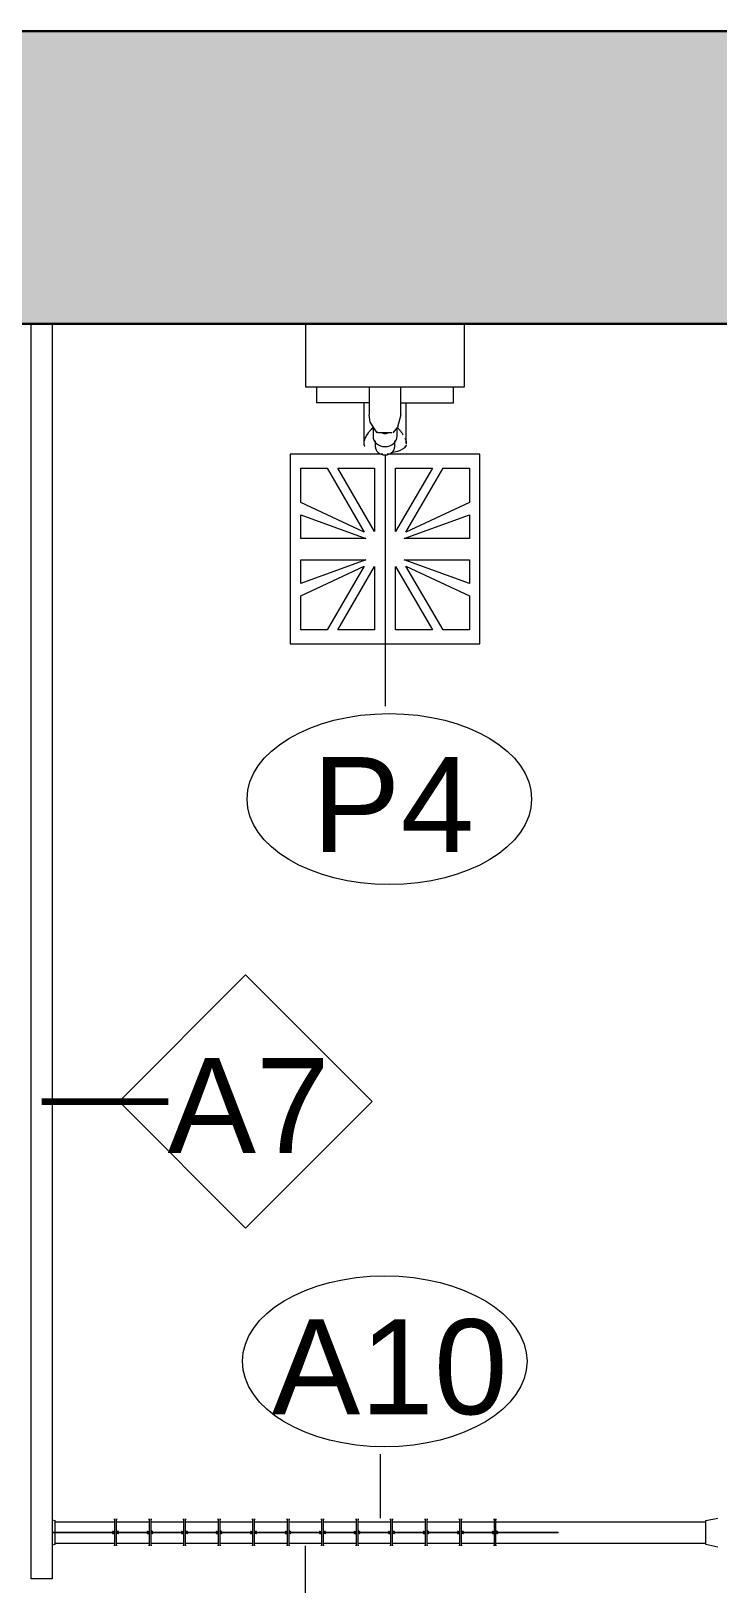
# Model space of a CAD drawing. Header units: inches. Extents: x 828 to 2906, y -227 to 506.
# Drawn here: x 1898.3 to 1930.8, y 406.9 to 480.9 of the extents above; entities that cross this region are included whole.
import ezdxf

# ---------------------------------------------------------------- set-up
doc = ezdxf.new("R2010")
doc.units = ezdxf.units.IN
doc.header["$MEASUREMENT"] = 0
for name, color, linetype, lineweight in [('A-WALL', 113, 'Continuous', 18), ('A-WALL-IDEN', 211, 'Continuous', 9), ('A-WALL-PATT', 111, 'Continuous', 18), ('G-IMPT', 8, 'Continuous', 9), ('I-WALL', 2, 'Continuous', 18), ('P-SANR-FIXT', 6, 'Continuous', 9), ('P-SANR-FIXT-IDEN', 2, 'Continuous', 9)]:
    doc.layers.add(name, color=color, linetype=linetype, lineweight=lineweight)
doc.styles.add('Swis721 Lt BT', font='swissl.ttf', dxfattribs={"height": 4.5})

# ---------------------------------------------------------------- blocks, each defined once
blk = doc.blocks.new('Floor Drain 9L x 9W - Floor Drain 9L x 9W-V16-FIRST FLOOR CONSTRUCTION - TOILETS AND SHOWERS 118')
at = {"layer": 'P-SANR-FIXT'}
for p, q in [((-0.101, 4.5), (-4.5, 4.5)), ((-4.5, 4.5), (-4.5, -4.5)), ((4.5, 4.5), (0.101, 4.5)), ((4.5, -4.5), (4.5, 4.5)), ((-4, 2.21), (-4, 3.828)), ((-4, 3.828), (-2.75, 3.828)), ((-2.75, 3.828), (-0.986, 0.805)), ((-0.495, 0.828), (-2.245, 3.828)), ((-2.245, 3.828), (-0.495, 3.828)), ((-0.495, 3.828), (-0.495, 0.828)), ((0.495, 3.828), (2.245, 3.828)), ((2.245, 3.828), (0.495, 0.828)), ((0.495, 0.828), (0.495, 3.828)), ((0.986, 0.805), (2.75, 3.828)), ((2.75, 3.828), (4, 3.828)), ((4, 3.828), (4, 2.21)), ((-0.986, 0.805), (-4, 2.21)), ((-4, 1.629), (-0.909, 0.504)), ((-4, 0.504), (-4, 1.629)), ((0.909, 0.504), (4, 1.629)), ((4, 2.21), (0.986, 0.805)), ((4, 1.629), (4, 0.504)), ((-0.909, 0.504), (-4, 0.504)), ((4, 0.504), (0.909, 0.504)), ((-4, -1.629), (-4, -0.504)), ((-4, -0.504), (-0.909, -0.504)), ((-0.909, -0.504), (-4, -1.629)), ((4, -1.629), (0.909, -0.504)), ((0.909, -0.504), (4, -0.504)), ((4, -0.504), (4, -1.629)), ((-4, -2.21), (-0.986, -0.805)), ((-0.986, -0.805), (-2.75, -3.828)), ((-2.245, -3.828), (-0.495, -0.828)), ((-0.495, -0.828), (-0.495, -3.828)), ((0.495, -3.828), (0.495, -0.828)), ((0.495, -0.828), (2.245, -3.828)), ((2.75, -3.828), (0.986, -0.805)), ((0.986, -0.805), (4, -2.21)), ((-4, -3.828), (-4, -2.21)), ((4, -2.21), (4, -3.828)), ((-2.75, -3.828), (-4, -3.828)), ((-0.495, -3.828), (-2.245, -3.828)), ((2.245, -3.828), (0.495, -3.828)), ((4, -3.828), (2.75, -3.828)), ((-4.5, -4.5), (4.5, -4.5))]:
    blk.add_line(p, q, dxfattribs=at)
blk = doc.blocks.new('458B-T - 458B-T-V17-FIRST FLOOR CONSTRUCTION - TOILETS AND SHOWERS 118')
at = {"layer": 'G-IMPT'}
for p, q in [((-975.845, 464.036), (-975.845, 463.286)), ((-969.345, 463.286), (-969.345, 464.036)), ((-973.358, 463.286), (-975.845, 463.286)), ((-973.602, 463.286), (-973.602, 461.375)), ((-971.832, 463.286), (-969.345, 463.286)), ((-971.587, 461.372), (-971.587, 463.286))]:
    blk.add_line(p, q, dxfattribs=at)
at = {"layer": 'G-IMPT', "flags": 128}
blk.add_lwpolyline([(-971.595, 461.271), (-971.612, 461.224), (-971.631, 461.198), (-971.639, 461.189), (-971.647, 461.18), (-971.658, 461.17), (-971.669, 461.159), (-971.682, 461.148), (-971.697, 461.137), (-971.731, 461.113), (-971.772, 461.087), (-971.873, 461.035), (-972.003, 460.986), (-972.3, 460.926)], dxfattribs=at)
at = {"layer": 'G-IMPT'}
for points, knots in [([(-973.162, 462.128), (-973.169, 462.121), (-973.201, 462.089), (-973.244, 462.042), (-973.291, 461.989), (-973.314, 461.962), (-973.325, 461.949)], [-0.65409006, -0.65409006, -0.65409006, -0.65409006, -0.64285714, -0.60714286, -0.58928571, -0.57168036, -0.57168036, -0.57168036, -0.57168036]), ([(-972.025, 462.129), (-972.01, 462.115), (-971.965, 462.07), (-971.887, 461.984), (-971.816, 461.892), (-971.766, 461.821), (-971.744, 461.787), (-971.733, 461.77)], [-0.6462169, -0.6462169, -0.6462169, -0.6462169, -0.625, -0.5833333, -0.5416667, -0.5208333, -0.5, -0.5, -0.5, -0.5]), ([(-973.326, 461.948), (-973.337, 461.935), (-973.36, 461.907), (-973.405, 461.848), (-973.459, 461.769), (-973.512, 461.675), (-973.551, 461.593), (-973.579, 461.521), (-973.596, 461.454), (-973.603, 461.395), (-973.602, 461.345), (-973.596, 461.309), (-973.591, 461.291), (-973.588, 461.282), (-973.588, 461.281)], [-0.5714286, -0.5714286, -0.5714286, -0.5714286, -0.5535714, -0.5357143, -0.5, -0.4642857, -0.4285714, -0.3928571, -0.3571429, -0.3214286, -0.2857143, -0.25, -0.2142857, -0.2098497, -0.2098497, -0.2098497, -0.2098497]), ([(-973.587, 461.277), (-973.585, 461.272), (-973.581, 461.264), (-973.575, 461.253), (-973.57, 461.245), (-973.568, 461.241)], [-0.20302465, -0.20302465, -0.20302465, -0.20302465, -0.17857143, -0.16071429, -0.14285714, -0.14285714, -0.14285714, -0.14285714]), ([(-971.65, 461.617), (-971.642, 461.6), (-971.621, 461.549), (-971.597, 461.473), (-971.587, 461.4), (-971.587, 461.356), (-971.59, 461.335), (-971.591, 461.327)], [-0.4378238, -0.4378238, -0.4378238, -0.4378238, -0.4166667, -0.375, -0.3333333, -0.2916667, -0.2611706, -0.2611706, -0.2611706, -0.2611706]), ([(-971.623, 461.241), (-971.625, 461.237), (-971.634, 461.223), (-971.647, 461.208), (-971.658, 461.196), (-971.661, 461.194)], [-0.14089311, -0.14089311, -0.14089311, -0.14089311, -0.125, -0.08333333, -0.07192385, -0.07192385, -0.07192385, -0.07192385])]:
    blk.add_open_spline(points, degree=3, knots=knots, dxfattribs=at)
blk.add_open_spline([(-971.601, 461.287), (-971.604, 461.278), (-971.607, 461.269), (-971.612, 461.26)], degree=3, dxfattribs=at)
at = {"layer": 'P-SANR-FIXT'}
for p, q in [((-976.345, 464.036), (-976.345, 467.036)), ((-968.845, 467.036), (-968.845, 464.036)), ((-968.845, 464.036), (-976.345, 464.036)), ((-973.345, 464.036), (-973.345, 462.716)), ((-971.844, 462.716), (-971.844, 464.036)), ((-973.164, 462.115), (-973.164, 461.708)), ((-972.025, 461.708), (-972.025, 462.114)), ((-973.058, 461.485), (-973.058, 461.223)), ((-972.944, 461.919), (-972.97, 461.874)), ((-972.595, 461.874), (-972.92, 461.874)), ((-972.27, 461.874), (-972.595, 461.874)), ((-972.132, 461.223), (-972.132, 461.485))]:
    blk.add_line(p, q, dxfattribs=at)
at = {"layer": 'P-SANR-FIXT', "flags": 128}
for points in [[(-972.97, 461.874), (-973.294, 462.378), (-973.345, 462.716)], [(-971.844, 462.716), (-972.003, 462.138), (-972.22, 461.874)]]:
    blk.add_lwpolyline(points, dxfattribs=at)
at = {"layer": 'P-SANR-FIXT'}
for centre, major_axis, start_param, end_param in [((-972.595, 461.708), (0.569, 0), 3.141593, 4.712389), ((-972.595, 462.328), (-0.569, 0), 1.357715, 1.570796), ((-972.595, 462.339), (0.547, 0), 4.666888, 4.712389), ((-972.595, 462.339), (0.547, 0), 4.712389, 4.717908), ((-972.595, 462.328), (0.569, 0), 4.712389, 4.92547), ((-972.595, 461.708), (0.569, 0), 4.712389, 6.283185), ((-972.595, 461.223), (0.463, 0), 3.141593, 4.712389), ((-972.595, 461.223), (0.463, 0), 4.712389, 6.283185)]:
    blk.add_ellipse(centre, major_axis=major_axis, ratio=0.866148, start_param=start_param, end_param=end_param, dxfattribs=at)
blk = doc.blocks.new('Accessory_Shower_Bobrick_Vinyl-Shower-Curtain - 70 Wide-V18-FIRST FLOOR CONSTRUCTION - TOILETS AND SHOWERS 118')
at = {"layer": 'P-SANR-FIXT'}
for p, q in [((-12, 0.016), (-9.044, 0.016)), ((-12, 0.016), (-12, -0.016)), ((-9.137, 0.057), (-9.137, 0.016)), ((-9.137, 0.057), (-9.046, 0.057)), ((-9.119, 0.057), (-9.137, 0.057)), ((-9.046, 0.608), (-9.046, 0.652)), ((-9.046, 0.608), (-9.046, 0.501)), ((-9.046, 0.415), (-9.046, 0.143)), ((-8.964, 0.057), (-8.863, 0.057)), ((-8.957, 0.016), (-7.408, 0.016)), ((-8.953, 0.652), (-8.953, 0.608)), ((-8.953, 0.113), (-8.953, 0.608)), ((-8.953, 0.113), (-8.953, 0.055)), ((-8.863, 0.057), (-8.881, 0.057)), ((-8.863, 0.016), (-8.863, 0.057)), ((-7.501, 0.057), (-7.501, 0.016)), ((-7.501, 0.057), (-7.41, 0.057)), ((-7.483, 0.057), (-7.501, 0.057)), ((-7.41, 0.608), (-7.41, 0.652)), ((-7.41, 0.608), (-7.41, 0.501)), ((-7.41, 0.415), (-7.41, 0.143)), ((-7.327, 0.057), (-7.226, 0.057)), ((-7.32, 0.016), (-5.772, 0.016)), ((-7.316, 0.652), (-7.316, 0.608)), ((-7.316, 0.113), (-7.316, 0.608)), ((-7.316, 0.113), (-7.316, 0.055)), ((-7.226, 0.057), (-7.245, 0.057)), ((-7.226, 0.016), (-7.226, 0.057)), ((-5.865, 0.057), (-5.865, 0.016)), ((-5.865, 0.057), (-5.773, 0.057)), ((-5.846, 0.057), (-5.865, 0.057)), ((-5.774, 0.608), (-5.774, 0.652)), ((-5.774, 0.608), (-5.774, 0.501)), ((-5.774, 0.415), (-5.774, 0.143)), ((-5.691, 0.057), (-5.59, 0.057)), ((-5.684, 0.016), (-4.135, 0.016)), ((-5.68, 0.652), (-5.68, 0.608)), ((-5.68, 0.113), (-5.68, 0.608)), ((-5.68, 0.113), (-5.68, 0.055)), ((-5.59, 0.057), (-5.608, 0.057)), ((-5.59, 0.016), (-5.59, 0.057)), ((-4.228, 0.057), (-4.228, 0.016)), ((-4.228, 0.057), (-4.137, 0.057)), ((-4.21, 0.057), (-4.228, 0.057)), ((-4.137, 0.608), (-4.137, 0.652)), ((-4.137, 0.608), (-4.137, 0.501)), ((-4.137, 0.415), (-4.137, 0.143)), ((-4.055, 0.057), (-3.954, 0.057)), ((-4.048, 0.016), (-2.499, 0.016)), ((-4.043, 0.652), (-4.043, 0.608)), ((-4.043, 0.113), (-4.043, 0.608)), ((-4.043, 0.113), (-4.043, 0.055)), ((-3.954, 0.057), (-3.972, 0.057)), ((-3.954, 0.016), (-3.954, 0.057)), ((-2.592, 0.057), (-2.592, 0.016)), ((-2.592, 0.057), (-2.5, 0.057)), ((-2.573, 0.057), (-2.592, 0.057)), ((-2.501, 0.608), (-2.501, 0.652)), ((-2.501, 0.608), (-2.501, 0.501)), ((-2.501, 0.415), (-2.501, 0.143)), ((-2.418, 0.057), (-2.317, 0.057)), ((-2.411, 0.016), (-0.863, 0.016)), ((-2.407, 0.652), (-2.407, 0.608)), ((-2.407, 0.113), (-2.407, 0.608)), ((-2.407, 0.113), (-2.407, 0.055)), ((-2.317, 0.057), (-2.336, 0.057)), ((-2.317, 0.016), (-2.317, 0.057)), ((-0.955, 0.057), (-0.955, 0.016)), ((-0.955, 0.057), (-0.864, 0.057)), ((-0.937, 0.057), (-0.955, 0.057)), ((-0.865, 0.608), (-0.865, 0.652)), ((-0.865, 0.608), (-0.865, 0.501)), ((-0.865, 0.415), (-0.865, 0.143)), ((-0.782, 0.057), (-0.681, 0.057)), ((-0.775, 0.016), (0.774, 0.016)), ((-0.771, 0.652), (-0.771, 0.608)), ((-0.771, 0.113), (-0.771, 0.608)), ((-0.771, 0.113), (-0.771, 0.055)), ((-0.681, 0.057), (-0.699, 0.057)), ((-0.681, 0.016), (-0.681, 0.057)), ((0.681, 0.057), (0.681, 0.016)), ((0.681, 0.057), (0.772, 0.057)), ((0.699, 0.057), (0.681, 0.057)), ((0.772, 0.608), (0.772, 0.652)), ((0.772, 0.608), (0.772, 0.501)), ((0.772, 0.415), (0.772, 0.143)), ((0.854, 0.057), (0.955, 0.057)), ((0.861, 0.016), (2.41, 0.016)), ((0.866, 0.652), (0.866, 0.608)), ((0.866, 0.113), (0.866, 0.608)), ((0.866, 0.113), (0.866, 0.055)), ((0.955, 0.057), (0.937, 0.057)), ((0.955, 0.016), (0.955, 0.057)), ((2.317, 0.057), (2.317, 0.016)), ((2.317, 0.057), (2.409, 0.057)), ((2.336, 0.057), (2.317, 0.057)), ((2.408, 0.608), (2.408, 0.652)), ((2.408, 0.608), (2.408, 0.501)), ((2.408, 0.415), (2.408, 0.143)), ((2.491, 0.057), (2.592, 0.057)), ((2.498, 0.016), (4.047, 0.016)), ((2.502, 0.652), (2.502, 0.608)), ((2.502, 0.113), (2.502, 0.608)), ((2.502, 0.113), (2.502, 0.055)), ((2.592, 0.057), (2.573, 0.057)), ((2.592, 0.016), (2.592, 0.057)), ((3.954, 0.057), (3.954, 0.016)), ((3.954, 0.057), (4.045, 0.057)), ((3.972, 0.057), (3.954, 0.057)), ((4.045, 0.608), (4.045, 0.652)), ((4.045, 0.608), (4.045, 0.501)), ((4.045, 0.415), (4.045, 0.143)), ((4.127, 0.057), (4.228, 0.057)), ((4.134, 0.016), (5.683, 0.016)), ((4.138, 0.652), (4.138, 0.608)), ((4.138, 0.113), (4.138, 0.608)), ((4.138, 0.113), (4.138, 0.055)), ((4.228, 0.057), (4.21, 0.057)), ((4.228, 0.016), (4.228, 0.057)), ((5.59, 0.057), (5.59, 0.016)), ((5.59, 0.057), (5.681, 0.057)), ((5.608, 0.057), (5.59, 0.057)), ((5.681, 0.608), (5.681, 0.652)), ((5.681, 0.608), (5.681, 0.501)), ((5.681, 0.415), (5.681, 0.143)), ((5.763, 0.057), (5.865, 0.057)), ((5.771, 0.016), (7.319, 0.016)), ((5.775, 0.652), (5.775, 0.608)), ((5.775, 0.113), (5.775, 0.608)), ((5.775, 0.113), (5.775, 0.055)), ((5.865, 0.057), (5.846, 0.057)), ((5.865, 0.016), (5.865, 0.057)), ((7.226, 0.057), (7.226, 0.016)), ((7.226, 0.057), (7.318, 0.057)), ((7.245, 0.057), (7.226, 0.057)), ((7.317, 0.608), (7.317, 0.652)), ((7.317, 0.608), (7.317, 0.501)), ((7.317, 0.415), (7.317, 0.143)), ((7.4, 0.057), (7.501, 0.057)), ((7.407, 0.016), (8.956, 0.016)), ((7.411, 0.652), (7.411, 0.608)), ((7.411, 0.113), (7.411, 0.608)), ((7.411, 0.113), (7.411, 0.055)), ((7.501, 0.057), (7.483, 0.057)), ((7.501, 0.016), (7.501, 0.057)), ((8.863, 0.057), (8.863, 0.016)), ((8.863, 0.057), (8.954, 0.057)), ((8.881, 0.057), (8.863, 0.057)), ((8.954, 0.608), (8.954, 0.652)), ((8.954, 0.608), (8.954, 0.501)), ((8.954, 0.415), (8.954, 0.143)), ((9.036, 0.057), (9.137, 0.057)), ((9.043, 0.016), (12, 0.016)), ((9.047, 0.652), (9.047, 0.608)), ((9.047, 0.113), (9.047, 0.608)), ((9.047, 0.113), (9.047, 0.055)), ((9.137, 0.057), (9.119, 0.057)), ((9.137, 0.016), (9.137, 0.057)), ((12, -0.016), (12, 0.016)), ((-9.039, -0.016), (-12, -0.016)), ((-9.137, -0.016), (-9.137, -0.04)), ((-9.137, -0.04), (-9.119, -0.04)), ((-9.036, -0.04), (-9.137, -0.04)), ((-9.046, -0.095), (-9.046, -0.038)), ((-9.046, -0.095), (-9.046, -0.59)), ((-9.046, -0.634), (-9.046, -0.59)), ((-7.403, -0.016), (-8.958, -0.016)), ((-8.863, -0.04), (-8.953, -0.04)), ((-8.953, -0.397), (-8.953, -0.124)), ((-8.953, -0.59), (-8.953, -0.483)), ((-8.953, -0.59), (-8.953, -0.634)), ((-8.881, -0.04), (-8.863, -0.04)), ((-8.863, -0.04), (-8.863, -0.016)), ((-7.501, -0.016), (-7.501, -0.04)), ((-7.501, -0.04), (-7.483, -0.04)), ((-7.399, -0.04), (-7.501, -0.04)), ((-7.41, -0.095), (-7.41, -0.038)), ((-7.41, -0.095), (-7.41, -0.59)), ((-7.41, -0.634), (-7.41, -0.59)), ((-5.766, -0.016), (-7.321, -0.016)), ((-7.226, -0.04), (-7.317, -0.04)), ((-7.316, -0.397), (-7.316, -0.124)), ((-7.316, -0.59), (-7.316, -0.483)), ((-7.316, -0.59), (-7.316, -0.634)), ((-7.245, -0.04), (-7.226, -0.04)), ((-7.226, -0.04), (-7.226, -0.016)), ((-5.865, -0.016), (-5.865, -0.04)), ((-5.865, -0.04), (-5.846, -0.04)), ((-5.763, -0.04), (-5.865, -0.04)), ((-5.774, -0.095), (-5.774, -0.038)), ((-5.774, -0.095), (-5.774, -0.59)), ((-5.774, -0.634), (-5.774, -0.59)), ((-4.13, -0.016), (-5.685, -0.016)), ((-5.59, -0.04), (-5.68, -0.04)), ((-5.68, -0.397), (-5.68, -0.124)), ((-5.68, -0.59), (-5.68, -0.483)), ((-5.68, -0.59), (-5.68, -0.634)), ((-5.608, -0.04), (-5.59, -0.04)), ((-5.59, -0.04), (-5.59, -0.016)), ((-4.228, -0.016), (-4.228, -0.04)), ((-4.228, -0.04), (-4.21, -0.04)), ((-4.126, -0.04), (-4.228, -0.04)), ((-4.137, -0.095), (-4.137, -0.038)), ((-4.137, -0.095), (-4.137, -0.59)), ((-4.137, -0.634), (-4.137, -0.59)), ((-2.494, -0.016), (-4.049, -0.016)), ((-3.954, -0.04), (-4.044, -0.04)), ((-4.043, -0.397), (-4.043, -0.124)), ((-4.043, -0.59), (-4.043, -0.483)), ((-4.043, -0.59), (-4.043, -0.634)), ((-3.972, -0.04), (-3.954, -0.04)), ((-3.954, -0.04), (-3.954, -0.016)), ((-2.592, -0.016), (-2.592, -0.04)), ((-2.592, -0.04), (-2.573, -0.04)), ((-2.49, -0.04), (-2.592, -0.04)), ((-2.501, -0.095), (-2.501, -0.038)), ((-2.501, -0.095), (-2.501, -0.59)), ((-2.501, -0.634), (-2.501, -0.59)), ((-0.857, -0.016), (-2.412, -0.016)), ((-2.317, -0.04), (-2.408, -0.04)), ((-2.407, -0.397), (-2.407, -0.124)), ((-2.407, -0.59), (-2.407, -0.483)), ((-2.407, -0.59), (-2.407, -0.634)), ((-2.336, -0.04), (-2.317, -0.04)), ((-2.317, -0.04), (-2.317, -0.016)), ((-0.955, -0.016), (-0.955, -0.04)), ((-0.955, -0.04), (-0.937, -0.04)), ((-0.854, -0.04), (-0.955, -0.04)), ((-0.865, -0.095), (-0.865, -0.038)), ((-0.865, -0.095), (-0.865, -0.59)), ((-0.865, -0.634), (-0.865, -0.59)), ((0.779, -0.016), (-0.776, -0.016)), ((-0.681, -0.04), (-0.771, -0.04)), ((-0.771, -0.397), (-0.771, -0.124)), ((-0.771, -0.59), (-0.771, -0.483)), ((-0.771, -0.59), (-0.771, -0.634)), ((-0.699, -0.04), (-0.681, -0.04)), ((-0.681, -0.04), (-0.681, -0.016)), ((0.681, -0.016), (0.681, -0.04)), ((0.681, -0.04), (0.699, -0.04)), ((0.783, -0.04), (0.681, -0.04)), ((0.772, -0.095), (0.772, -0.038)), ((0.772, -0.095), (0.772, -0.59)), ((0.772, -0.634), (0.772, -0.59)), ((2.415, -0.016), (0.86, -0.016)), ((0.955, -0.04), (0.865, -0.04)), ((0.866, -0.397), (0.866, -0.124)), ((0.866, -0.59), (0.866, -0.483)), ((0.866, -0.59), (0.866, -0.634)), ((0.937, -0.04), (0.955, -0.04)), ((0.955, -0.04), (0.955, -0.016)), ((2.317, -0.016), (2.317, -0.04)), ((2.317, -0.04), (2.336, -0.04)), ((2.419, -0.04), (2.317, -0.04)), ((2.408, -0.095), (2.408, -0.038)), ((2.408, -0.095), (2.408, -0.59)), ((2.408, -0.634), (2.408, -0.59)), ((4.052, -0.016), (2.497, -0.016)), ((2.592, -0.04), (2.502, -0.04)), ((2.502, -0.397), (2.502, -0.124)), ((2.502, -0.59), (2.502, -0.483)), ((2.502, -0.59), (2.502, -0.634)), ((2.573, -0.04), (2.592, -0.04)), ((2.592, -0.04), (2.592, -0.016)), ((3.954, -0.016), (3.954, -0.04)), ((3.954, -0.04), (3.972, -0.04)), ((4.055, -0.04), (3.954, -0.04)), ((4.045, -0.095), (4.045, -0.038)), ((4.045, -0.095), (4.045, -0.59)), ((4.045, -0.634), (4.045, -0.59)), ((5.688, -0.016), (4.133, -0.016)), ((4.228, -0.04), (4.138, -0.04)), ((4.138, -0.397), (4.138, -0.124)), ((4.138, -0.59), (4.138, -0.483)), ((4.138, -0.59), (4.138, -0.634)), ((4.21, -0.04), (4.228, -0.04)), ((4.228, -0.04), (4.228, -0.016)), ((5.59, -0.016), (5.59, -0.04)), ((5.59, -0.04), (5.608, -0.04)), ((5.692, -0.04), (5.59, -0.04)), ((5.681, -0.095), (5.681, -0.038)), ((5.681, -0.095), (5.681, -0.59)), ((5.681, -0.634), (5.681, -0.59)), ((7.325, -0.016), (5.77, -0.016)), ((5.865, -0.04), (5.774, -0.04)), ((5.775, -0.397), (5.775, -0.124)), ((5.775, -0.59), (5.775, -0.483)), ((5.775, -0.59), (5.775, -0.634)), ((5.846, -0.04), (5.865, -0.04)), ((5.865, -0.04), (5.865, -0.016)), ((7.226, -0.016), (7.226, -0.04)), ((7.226, -0.04), (7.245, -0.04)), ((7.328, -0.04), (7.226, -0.04)), ((7.317, -0.095), (7.317, -0.038)), ((7.317, -0.095), (7.317, -0.59)), ((7.317, -0.634), (7.317, -0.59)), ((8.961, -0.016), (7.406, -0.016)), ((7.501, -0.04), (7.411, -0.04)), ((7.411, -0.397), (7.411, -0.124)), ((7.411, -0.59), (7.411, -0.483)), ((7.411, -0.59), (7.411, -0.634)), ((7.483, -0.04), (7.501, -0.04)), ((7.501, -0.04), (7.501, -0.016)), ((8.863, -0.016), (8.863, -0.04)), ((8.863, -0.04), (8.881, -0.04)), ((8.964, -0.04), (8.863, -0.04)), ((8.954, -0.095), (8.954, -0.038)), ((8.954, -0.095), (8.954, -0.59)), ((8.954, -0.634), (8.954, -0.59)), ((12, -0.016), (9.042, -0.016)), ((9.137, -0.04), (9.047, -0.04)), ((9.047, -0.397), (9.047, -0.124)), ((9.047, -0.59), (9.047, -0.483)), ((9.047, -0.59), (9.047, -0.634)), ((9.119, -0.04), (9.137, -0.04)), ((9.137, -0.04), (9.137, -0.016))]:
    blk.add_line(p, q, dxfattribs=at)
at = {"layer": 'P-SANR-FIXT', "flags": 128}
for points in [[(-9.046, 0.652), (-9.046, 0.496), (-9.046, 0.103), (-9.046, -0.335), (-9.046, -0.606), (-9.046, -0.634)], [(-8.953, -0.634), (-8.953, -0.478), (-8.953, -0.085), (-8.953, 0.353), (-8.953, 0.624), (-8.953, 0.652)], [(-7.41, 0.652), (-7.41, 0.496), (-7.41, 0.103), (-7.41, -0.335), (-7.41, -0.606), (-7.41, -0.634)], [(-7.316, -0.634), (-7.316, -0.478), (-7.316, -0.085), (-7.316, 0.353), (-7.316, 0.624), (-7.316, 0.652)], [(-5.774, 0.652), (-5.774, 0.496), (-5.774, 0.103), (-5.774, -0.335), (-5.774, -0.606), (-5.774, -0.634)], [(-5.68, -0.634), (-5.68, -0.478), (-5.68, -0.085), (-5.68, 0.353), (-5.68, 0.624), (-5.68, 0.652)], [(-4.137, 0.652), (-4.137, 0.496), (-4.137, 0.103), (-4.137, -0.335), (-4.137, -0.606), (-4.137, -0.634)], [(-4.043, -0.634), (-4.043, -0.478), (-4.043, -0.085), (-4.043, 0.353), (-4.043, 0.624), (-4.043, 0.652)], [(-2.501, 0.652), (-2.501, 0.496), (-2.501, 0.103), (-2.501, -0.335), (-2.501, -0.606), (-2.501, -0.634)], [(-2.407, -0.634), (-2.407, -0.478), (-2.407, -0.085), (-2.407, 0.353), (-2.407, 0.624), (-2.407, 0.652)], [(-0.865, 0.652), (-0.865, 0.496), (-0.865, 0.103), (-0.865, -0.335), (-0.865, -0.606), (-0.865, -0.634)], [(-0.771, -0.634), (-0.771, -0.478), (-0.771, -0.085), (-0.771, 0.353), (-0.771, 0.624), (-0.771, 0.652)], [(0.772, 0.652), (0.772, 0.496), (0.772, 0.103), (0.772, -0.335), (0.772, -0.606), (0.772, -0.634)], [(0.866, -0.634), (0.866, -0.478), (0.866, -0.085), (0.866, 0.353), (0.866, 0.624), (0.866, 0.652)], [(2.408, 0.652), (2.408, 0.496), (2.408, 0.103), (2.408, -0.335), (2.408, -0.606), (2.408, -0.634)], [(2.502, -0.634), (2.502, -0.478), (2.502, -0.085), (2.502, 0.353), (2.502, 0.624), (2.502, 0.652)], [(4.045, 0.652), (4.045, 0.496), (4.045, 0.103), (4.045, -0.335), (4.045, -0.606), (4.045, -0.634)], [(4.138, -0.634), (4.138, -0.478), (4.138, -0.085), (4.138, 0.353), (4.138, 0.624), (4.138, 0.652)], [(5.681, 0.652), (5.681, 0.496), (5.681, 0.103), (5.681, -0.335), (5.681, -0.606), (5.681, -0.634)], [(5.775, -0.634), (5.775, -0.478), (5.775, -0.085), (5.775, 0.353), (5.775, 0.624), (5.775, 0.652)], [(7.317, 0.652), (7.317, 0.496), (7.317, 0.103), (7.317, -0.335), (7.317, -0.606), (7.317, -0.634)], [(7.411, -0.634), (7.411, -0.478), (7.411, -0.085), (7.411, 0.353), (7.411, 0.624), (7.411, 0.652)], [(8.954, 0.652), (8.954, 0.496), (8.954, 0.103), (8.954, -0.335), (8.954, -0.606), (8.954, -0.634)], [(9.047, -0.634), (9.047, -0.478), (9.047, -0.085), (9.047, 0.353), (9.047, 0.624), (9.047, 0.652)]]:
    blk.add_lwpolyline(points, dxfattribs=at)
blk = doc.blocks.new('Accessory_Shower_Bobrick_B-207 - 72W-V20-FIRST FLOOR CONSTRUCTION - TOILETS AND SHOWERS 118')
at = {"layer": 'P-SANR-FIXT'}
for p, q in [((-988.379, 410.321), (-988.248, 410.294)), ((-988.248, 409.741), (-988.248, 410.294)), ((-985.424, 410.223), (-988.248, 410.223)), ((-983.787, 410.223), (-985.338, 410.223)), ((-982.151, 410.223), (-983.701, 410.223)), ((-980.515, 410.223), (-982.065, 410.223)), ((-978.878, 410.223), (-980.429, 410.223)), ((-977.242, 410.223), (-978.792, 410.223)), ((-975.606, 410.223), (-977.156, 410.223)), ((-973.969, 410.223), (-975.52, 410.223)), ((-972.333, 410.223), (-973.883, 410.223)), ((-970.697, 410.223), (-972.247, 410.223)), ((-969.06, 410.223), (-970.61, 410.223)), ((-967.424, 410.223), (-968.974, 410.223)), ((-957.373, 410.223), (-967.338, 410.223)), ((-957.373, 410.294), (-956.811, 410.411)), ((-957.373, 409.153), (-957.373, 410.294)), ((-988.248, 409.153), (-988.248, 409.706)), ((-988.248, 409.153), (-988.379, 409.126)), ((-988.248, 409.223), (-985.419, 409.223)), ((-985.333, 409.223), (-983.783, 409.223)), ((-983.697, 409.223), (-982.146, 409.223)), ((-982.061, 409.223), (-980.51, 409.223)), ((-980.424, 409.223), (-978.873, 409.223)), ((-978.788, 409.223), (-977.237, 409.223)), ((-977.152, 409.223), (-975.601, 409.223)), ((-975.515, 409.223), (-973.964, 409.223)), ((-973.879, 409.223), (-972.328, 409.223)), ((-972.242, 409.223), (-970.692, 409.223)), ((-970.606, 409.223), (-969.055, 409.223)), ((-968.97, 409.223), (-967.419, 409.223)), ((-967.333, 409.223), (-957.373, 409.223)), ((-956.811, 409.036), (-957.373, 409.153))]:
    blk.add_line(p, q, dxfattribs=at)
blk = doc.blocks.new('Wall Tag - 1_4_-62626-FIRST FLOOR CONSTRUCTION - TOILETS AND SHOWERS 118')
at = {"layer": 'A-WALL-IDEN'}
for p, q in [((-0.125, 0), (0, 0.125)), ((0, 0.125), (0.125, 0)), ((-0.125, 0), (0, -0.125)), ((0, -0.125), (0.125, 0))]:
    blk.add_line(p, q, dxfattribs=at)
blk = doc.blocks.new('Plumbing Equipment Tag - Standard-3394155-FIRST FLOOR CONSTRUCTION - TOILETS AND SHOWERS 118')
at = {"layer": 'P-SANR-FIXT-IDEN'}
blk.add_ellipse((-0.0499, 0.0037), major_axis=(-0.1406, 0), ratio=0.600473, dxfattribs=at)

msp = doc.modelspace()

# ---------------------------------------------------------------- hatches: boundary and pattern name
at = {"layer": 'A-WALL-PATT', "lineweight": 9}
msp.add_hatch(color=7, dxfattribs=at).paths.add_polyline_path([(1877.23, 467.036), (1975.339, 467.036), (1975.339, 480.911), (1866.188, 480.911), (1866.188, 467.036)], flags=0)

# ---------------------------------------------------------------- linework, layer by layer
at = {"layer": 'A-WALL', "color": 8, "lineweight": 30}
for p, q in [((1975.339, 480.911), (1852.313, 480.911)), ((1866.188, 467.036), (1963.892, 467.036))]:
    msp.add_line(p, q, dxfattribs=at)
at = {"layer": 'A-WALL-IDEN', "lineweight": 90}
msp.add_line((1898.756, 430.164), (1904.756, 430.164), dxfattribs=at)
at = {"layer": 'A-WALL-IDEN'}
msp.add_line((1898.756, 430.164), (1902.426, 430.164), dxfattribs=at)
at = {"layer": 'I-WALL', "lineweight": 9}
for p, q in [((1898.256, 407.536), (1898.256, 467.036)), ((1899.256, 467.036), (1899.256, 407.536)), ((1899.256, 407.536), (1898.256, 407.536))]:
    msp.add_line(p, q, dxfattribs=at)
at = {"layer": 'P-SANR-FIXT-IDEN'}
for p, q in [((1915.04, 460.822), (1915.04, 448.909)), ((1914.824, 410.411), (1914.824, 413.445)), ((1911.256, 409.09), (1911.256, 406.87))]:
    msp.add_line(p, q, dxfattribs=at)

# ---------------------------------------------------------------- block references
at = {"layer": 'A-WALL-IDEN', "xscale": 47.99999999999997, "yscale": 47.99999999999997, "zscale": 47.99999999999997}
msp.add_blockref('Wall Tag - 1_4_-62626-FIRST FLOOR CONSTRUCTION - TOILETS AND SHOWERS 118', (1908.426, 430.164), dxfattribs=at)
at = {"layer": 'P-SANR-FIXT'}
for name, p in [('458B-T - 458B-T-V17-FIRST FLOOR CONSTRUCTION - TOILETS AND SHOWERS 118', (2887.635, 0)), ('Floor Drain 9L x 9W - Floor Drain 9L x 9W-V16-FIRST FLOOR CONSTRUCTION - TOILETS AND SHOWERS 118', (1915.04, 456.358)), ('Accessory_Shower_Bobrick_B-207 - 72W-V20-FIRST FLOOR CONSTRUCTION - TOILETS AND SHOWERS 118', (2887.635, 0)), ('Accessory_Shower_Bobrick_Vinyl-Shower-Curtain - 70 Wide-V18-FIRST FLOOR CONSTRUCTION - TOILETS AND SHOWERS 118', (1911.256, 409.723))]:
    msp.add_blockref(name, p, dxfattribs=at)
at = {"layer": 'P-SANR-FIXT-IDEN', "xscale": 47.99999999999997, "yscale": 47.99999999999997, "zscale": 47.99999999999997}
for p in [(1917.638, 444.327), (1917.422, 417.667)]:
    msp.add_blockref('Plumbing Equipment Tag - Standard-3394155-FIRST FLOOR CONSTRUCTION - TOILETS AND SHOWERS 118', p, dxfattribs=at)

# ---------------------------------------------------------------- texts
at = {"layer": 'A-WALL-IDEN', "insert": (1904.726, 432.226), "char_height": 4.5, "width": 8.787, "attachment_point": 1, "style": 'Swis721 Lt BT'}
msp.add_mtext('A7', dxfattribs=at)
at = {"layer": 'P-SANR-FIXT-IDEN', "char_height": 4.5, "attachment_point": 1, "style": 'Swis721 Lt BT'}
for s, insert, width in [('P4', (1911.579, 446.494), 8.787), ('A10', (1909.671, 419.835), 12.8775)]:
    msp.add_mtext(s, dxfattribs=dict(at, insert=insert, width=width))

doc.saveas('drawing.dxf')
